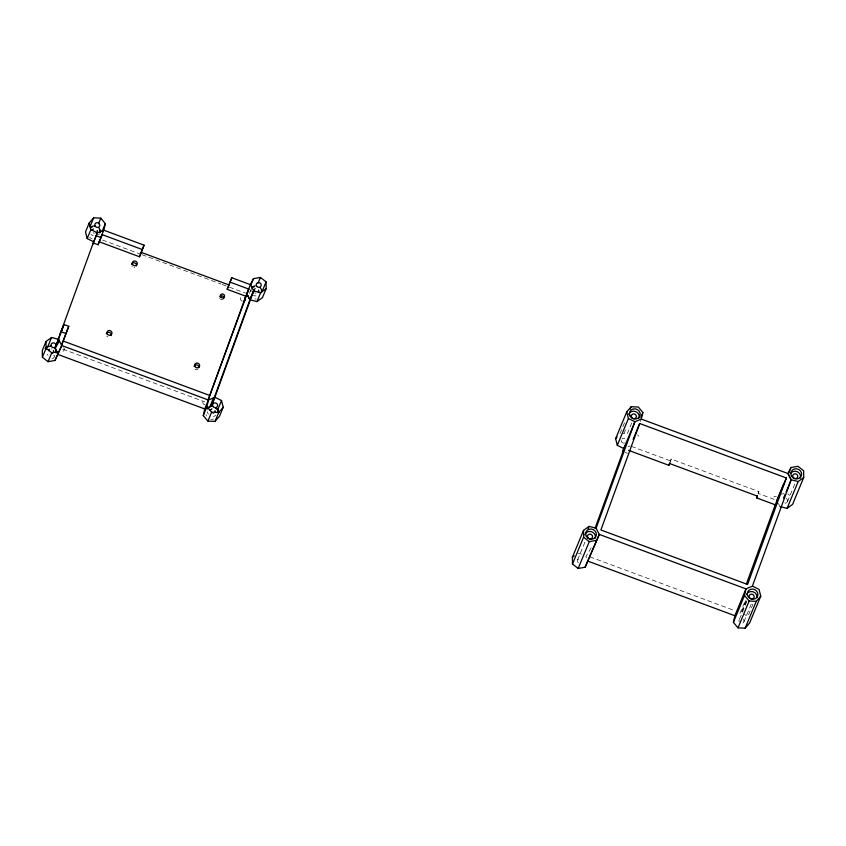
<?xml version="1.0" encoding="UTF-8"?>
<svg xmlns="http://www.w3.org/2000/svg" width="846" height="846" viewBox="0 0 846 846"><rect width="100%" height="100%" fill="white"/><g stroke="black" fill="none" stroke-linecap="round" stroke-linejoin="round"><path stroke-width="0.63" stroke-dasharray="4.23 3.17" d="M669.683 463.09L671.227 459.082L758.915 491.642L758.101 493.863M670.021 462.413L671.227 459.082M745.749 600.671L741.244 613.054L739.901 613.604L745.463 600.195M620.055 433.554L625.617 420.134M623.883 433.712L626.294 427.896M631.772 422.894L627.224 433.871L623.639 433.712M577.628 559.83L585.823 540.044M640.285 421.509L641.3 419.077M758.915 491.642L758.175 493.43L775.687 499.933M746.405 600.797L741.36 613.001M787.478 501.657L795.674 481.871M739.552 619.082L746.785 601.622M743.951 621.725L751.66 603.092M752.993 604.033L747.938 616.226L743.549 614.08M591.227 547.785L585.866 556.7L587.018 558.973M628.049 446.794L630.185 445.905M779.875 494.371L784.517 493.546M577.977 553.221L581.477 554.119M102.535 240.053L140.743 254.244M141.969 254.699L220.859 283.992M222.086 284.446L228.251 286.741M229.478 287.196L245.509 293.15M631.402 446.36L670.487 460.869M625.099 452.409L627.489 453.297M62.868 349.176L204.616 401.808M589.789 556.816L735.227 610.823M787.785 493.874L789.678 495.354M778.436 503.476L780.023 506.585M223.175 299.241A2.126 1.967 22.5 0 1 220.626 299.389M219.865 298.617A2.126 1.967 22.5 0 1 219.664 298.12M197.996 369.163A2.549 2.358 22.5 0 1 194.929 369.11M134.747 267.495A2.549 2.358 22.5 0 1 134.102 267.569M132.293 266.828A2.549 2.358 22.5 0 1 131.87 266.321M107.897 336.898A2.549 2.358 22.5 0 1 106.808 336.158M92.024 238.773A5.446 5.034 22.5 0 1 89.655 237.25M213.52 419.003A5.446 5.034 22.5 0 1 210.77 419.235M206.445 415.978A5.446 5.034 22.5 0 1 206.064 414.677M54.905 355.986A5.446 5.034 22.5 0 1 50.908 359.18M256.19 298.945A5.446 5.034 22.5 0 1 254.783 298.987M249.623 293.435A5.446 5.034 22.5 0 1 251.347 289.988M99.394 233.94A5.446 5.034 22.5 0 1 98.506 234.913M93.25 235.791A5.446 5.034 22.5 0 1 90.892 234.268M94.287 233.306A2.549 2.358 22.5 0 1 93.123 232.682M54.63 355.13A5.446 5.034 22.5 0 1 53.467 355.828M48.095 355.288A5.446 5.034 22.5 0 1 47.027 354.368M51.479 348.901A2.549 2.358 22.5 0 1 52.103 349.123M215.963 415.397A5.446 5.034 22.5 0 1 213.404 416.317M208.402 414.17A5.446 5.034 22.5 0 1 207.302 411.695M213.89 413.366A2.549 2.358 22.5 0 1 212.632 413.62M256.021 296.005A5.446 5.034 22.5 0 1 253.356 295.085M250.987 291.785A5.446 5.034 22.5 0 1 251.093 289.152M255.968 293.298A2.549 2.358 22.5 0 1 254.752 292.79M242.178 301.144A2.549 2.358 22.5 0 1 241.322 297.052M205.123 404.811A2.549 2.358 22.5 0 1 204.161 400.243M63.693 347.685A2.549 2.358 22.5 0 1 61.642 351.534M578.283 562.706A2.549 2.358 22.5 0 1 580.356 558.646M625.067 442.828A2.549 2.358 22.5 0 1 624.475 443.061M623.83 443.135A2.549 2.358 22.5 0 1 621.25 440.11M621.842 439.042A2.549 2.358 22.5 0 1 624.877 438.693M637.662 434.95A3.405 3.151 22.5 0 1 638.815 436.25M773.752 496.962A3.405 3.151 22.5 0 1 776.29 496.655M743.285 619.388A2.549 2.358 22.5 0 1 742.164 623.322M739.33 622.064A2.549 2.358 22.5 0 1 739.319 619.684M786.029 498.506A2.549 2.358 22.5 0 1 787.161 502.196M786.706 502.619A2.549 2.358 22.5 0 1 784.855 503.042"/><path stroke-width="1.27" d="M203.262 415.598L204.721 408.946L208.423 400.01L214.947 397.292L221.525 400.518L223.217 407.275L219.516 416.221L215.043 421.393L207.905 421.118L203.262 415.598L206.963 406.651L208.423 400.01L61.758 345.538L58.575 339.309L51.553 337.512L46.001 341.509L42.3 350.456L42.385 357.234L48.042 361.686L54.979 360.459L61.758 345.538L54.979 360.459M733.387 622.37L734.846 615.719L745.961 588.879L752.475 586.162L759.052 589.398L760.744 596.155L749.63 622.984L745.157 628.155L738.019 627.88L733.387 622.37L744.491 595.531L745.961 588.879L599.285 534.418L596.113 528.211L589.091 526.381L583.529 530.389L572.414 557.218L572.499 563.996L578.167 568.459L585.104 567.232L599.285 534.418L585.104 567.232M58.067 339.711L93.663 241.797L87.18 238.572L85.52 231.899L89.221 222.953L93.642 217.845L100.811 218.152L105.338 223.651L103.772 230.197L100.526 238.022M623.788 448.57L634.902 421.731L641.3 419.077L642.865 412.531L638.339 407.032L631.169 406.725L626.749 411.833L615.634 438.662L617.294 445.345L623.788 448.57L622.709 451.521L625.183 445.556L595.108 528.126M55.857 345.929L54.979 348.415L57.031 352.465M58.575 339.309L54.979 348.415L63.979 324.536L68.759 326.313L61.398 345.877M92.595 244.758L97.375 232.851L103.772 230.197L144.074 245.16L139.495 256.75L99.194 241.787L98.115 244.748L93.335 242.971M61.758 344.565L68.759 326.313M98.115 244.748L102.154 234.628L142.456 249.602M139.495 256.75L144.074 245.16M227.183 289.311L230.144 282.162L248.83 289.099L245.858 296.248L227.183 289.311L231.762 277.721L250.437 284.658L253.61 290.876L260.663 292.663L266.173 288.655L266.099 281.866L260.42 277.425L253.451 278.662L250.437 284.658L246.736 293.604L249.908 299.812L214.281 397.62M230.144 282.162L231.762 277.721M207.979 400.243L245.858 296.248M208.063 400.338L248.83 289.099M639.682 423.508L600.903 529.977L747.568 584.449L786.357 477.979L639.682 423.508L633.115 439.36M628.567 450.336L668.869 465.311L669.683 463.09M786.357 477.979L775.243 504.808L756.557 497.871L757.36 495.65M746.384 584.036L775.243 504.808M752.358 586.225L791.137 479.745L787.975 473.538L641.3 419.077M93.642 217.845L89.94 226.791L92.33 226.897M87.18 238.572L90.882 229.636L89.221 222.953M42.385 357.234L46.086 348.288L46.001 341.509M51.553 337.512L47.852 346.448L45.081 348.457M98.496 223.746L100.811 218.152M93.663 241.797L97.375 232.851L90.882 229.636M48.042 361.686L51.754 352.75L58.691 351.513M102.091 231.476L105.338 223.651M63.979 324.536L60.267 333.483L62.625 328.237M58.681 339.479L54.979 348.415L59.453 340.991M99.194 241.787L102.154 234.628M250.68 285.377L253.451 278.662M253.652 290.887L249.951 299.833L256.962 301.61L262.471 297.602L266.173 288.655M258.104 283.008L260.42 277.425M209.787 406.841L213.488 397.895M206.752 408.11L211.119 406.292L214.831 397.345L253.61 290.876L249.908 299.812L246.736 293.604M214.947 397.292L211.119 406.292M256.962 301.61L260.663 292.663M207.905 421.118L211.606 412.171L206.963 406.651M262.387 290.802L266.099 281.866M218.659 412.848L217.813 409.464L221.525 400.518M215.043 421.393L218.744 412.446L223.217 407.275M630.164 409.157L631.169 406.725M617.294 445.345L628.409 418.506L626.749 411.833M572.499 563.996L583.613 537.168L583.529 530.389M588.076 528.824L589.091 526.381M578.167 568.459L589.281 541.63L596.219 540.393M640.845 417.406L642.865 412.531M668.869 465.311L669.609 463.523L757.297 496.084L756.557 497.871M776.861 500.367L783.925 483.299M788.461 473.644L790.989 467.542L797.947 466.294L803.626 470.736L803.7 477.535L792.586 504.364L787.076 508.372L780.065 506.595M783.597 498.061L785.12 494.402M786.124 491.96L791.179 479.767L787.975 473.538L790.989 467.542M787.076 508.372L798.19 481.543L803.7 477.535M738.019 627.88L749.133 601.051L744.491 595.531M745.157 628.155L756.271 601.326L760.744 596.155M615.634 438.662L617.115 436.959M596.092 528.221L634.902 421.731L628.409 418.506M572.414 557.218L574.265 555.885M776.607 502.81L777.4 502.492M252.076 287.196L254.392 286.783M211.606 412.171L218.744 412.446M749.133 601.051L756.271 601.326M791.179 479.767L798.19 481.543M141.113 252.32L228.79 284.88M96.296 235.812L101.076 237.589M61.007 331.695L65.798 333.472M63.376 341.107L210.041 395.568M58.046 354.485L204.721 408.946M588.171 561.247L734.846 615.719M215.624 408.385L217.813 409.464M583.613 537.168L589.281 541.63M46.086 348.288L51.754 352.75M99.373 229.848L100.875 231.677M219.897 296.629A2.126 1.967 22.5 0 1 223.725 298.384M194.02 366.286A2.549 2.358 22.5 0 1 198.905 367.598M131.564 264.502A2.549 2.358 22.5 0 1 134.599 262.884A2.549 2.358 22.5 0 1 136.481 265.856M106.31 333.789A2.549 2.358 22.5 0 1 109.515 332.467A2.549 2.358 22.5 0 1 111.09 335.566M90.258 228.071A5.446 5.034 22.5 0 1 95.016 225.924M98.76 227.733A5.446 5.034 22.5 0 1 99.976 232.756M97.237 230.408A2.549 2.358 22.5 0 1 96.19 233.084M92.362 230.366A2.549 2.358 22.5 0 1 93.472 228.928M45.896 349.335A5.446 5.034 22.5 0 1 51.299 346.099M55.022 347.97A5.446 5.034 22.5 0 1 56.143 353.004M53.404 350.54A2.549 2.358 22.5 0 1 52.463 353.258M48.539 350.667A2.549 2.358 22.5 0 1 49.586 349.187M207.619 409.094A5.446 5.034 22.5 0 1 211.838 406.165M216.851 408.301A5.446 5.034 22.5 0 1 217.972 412.108M210.189 410.5A2.549 2.358 22.5 0 1 210.834 409.464M211.363 409.104A2.549 2.358 22.5 0 1 211.965 408.904M215.064 410.744A2.549 2.358 22.5 0 1 214.81 412.541M251.685 287.978A5.446 5.034 22.5 0 1 255.048 285.906M260.187 287.682A5.446 5.034 22.5 0 1 261.382 292.716M258.538 290.083A2.549 2.358 22.5 0 1 258.273 292.441M253.747 291.172A2.549 2.358 22.5 0 1 255.206 288.698M244.885 297.454A2.549 2.358 22.5 0 1 243.489 301.292M746.542 594.611A5.446 5.034 22.5 0 1 757.001 597.181A5.446 5.034 22.5 0 0 753.003 589.091A5.446 5.034 22.5 0 0 747.779 596.123A5.446 5.034 22.5 0 0 757.085 597.234M628.747 414.36A5.446 5.034 22.5 0 1 635.61 411.59A5.446 5.034 22.5 0 1 638.92 418.241M584.861 534.862A5.446 5.034 22.5 0 1 591.502 531.7A5.446 5.034 22.5 0 1 595.214 538.183M777.834 497.49A3.405 3.151 22.5 0 1 778.405 498.146M790.767 473.178A5.446 5.034 22.5 0 1 800.348 478.127M220.605 296.83A2.126 1.967 22.5 0 0 224.253 297.062A2.126 1.967 22.5 0 0 222.477 293.964A2.126 1.967 22.5 0 0 220.605 296.83M107.178 333.832A2.549 2.358 22.5 0 0 111.545 334.329A2.549 2.358 22.5 0 0 109.61 330.522A2.549 2.358 22.5 0 0 107.178 333.832M194.834 366.329A2.549 2.358 22.5 0 0 199.191 366.942A2.549 2.358 22.5 0 0 197.361 363.093A2.549 2.358 22.5 0 0 194.834 366.329M132.611 264.534A2.549 2.358 22.5 0 0 136.989 264.629A2.549 2.358 22.5 0 0 134.683 261.002A2.549 2.358 22.5 0 0 132.611 264.534M51.426 346.511A2.549 2.358 22.5 0 0 55.783 346.395A2.549 2.358 22.5 0 0 53.287 342.873A2.549 2.358 22.5 0 0 51.426 346.511M95.175 226.22A2.549 2.358 22.5 0 0 99.542 226.252A2.549 2.358 22.5 0 0 97.184 222.657A2.549 2.358 22.5 0 0 95.175 226.22M212.917 406.355A2.549 2.358 22.5 0 0 217.285 406.577A2.549 2.358 22.5 0 0 215.085 402.886A2.549 2.358 22.5 0 0 212.917 406.355M256.74 286.371A2.549 2.358 22.5 0 0 261.065 285.948A2.549 2.358 22.5 0 0 258.316 282.596A2.549 2.358 22.5 0 0 256.74 286.371M587.959 537.77A2.549 2.358 22.5 0 0 592.316 537.654A2.549 2.358 22.5 0 0 589.831 534.133A2.549 2.358 22.5 0 0 587.959 537.77M749.45 597.625A2.549 2.358 22.5 0 0 753.828 597.836A2.549 2.358 22.5 0 0 751.629 594.146A2.549 2.358 22.5 0 0 749.45 597.625M586.32 536.375A5.446 5.034 22.5 0 0 595.647 536.988A5.446 5.034 22.5 0 0 591.1 529.046A5.446 5.034 22.5 0 0 586.32 536.375M791.412 475.854A5.446 5.034 22.5 0 0 800.718 476.901A5.446 5.034 22.5 0 0 796.583 468.79A5.446 5.034 22.5 0 0 791.412 475.854M629.974 415.883A5.446 5.034 22.5 0 0 639.28 417.015A5.446 5.034 22.5 0 0 635.219 408.861A5.446 5.034 22.5 0 0 629.974 415.883M631.708 417.48A2.549 2.358 22.5 0 0 636.076 417.522A2.549 2.358 22.5 0 0 633.717 413.916A2.549 2.358 22.5 0 0 631.708 417.48M793.284 477.63A2.549 2.358 22.5 0 0 797.598 477.218A2.549 2.358 22.5 0 0 794.849 473.855A2.549 2.358 22.5 0 0 793.284 477.63"/></g></svg>
